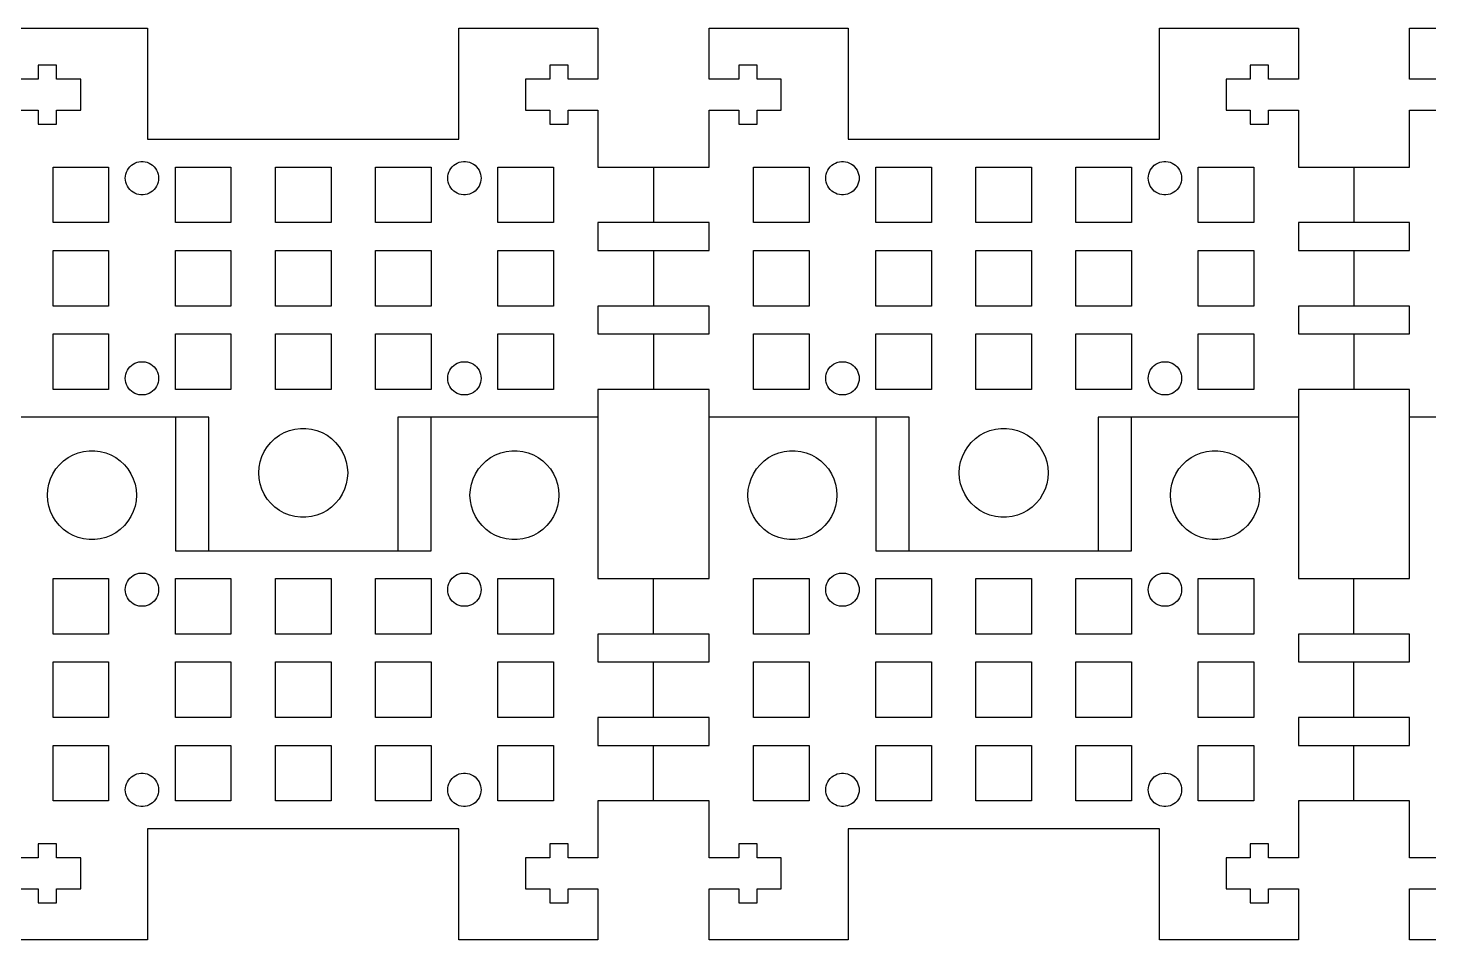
# Model space of a CAD drawing. Extents: x 0 to 538, y 0 to 85.
# Drawn here: x 292.9 to 418.9, y 2.6 to 84.6 of the extents above; entities that cross this region are included whole.
import ezdxf

# ---------------------------------------------------------------- set-up
doc = ezdxf.new("R2010")
doc.units = 0
doc.layers.add('LAYER_1', color=7, linetype='CONTINUOUS')

msp = doc.modelspace()

# ---------------------------------------------------------------- linework, layer by layer
at = {"layer": 'LAYER_1', "color": 7}
for p, q in [((354.141098, 52.141079), (344.141083, 52.141079)), ((417.141085, 52.141079), (407.141098, 52.141079))]:
    msp.add_line(p, q, dxfattribs=at)
for points in [[(291.141083, 84.641087), (303.641083, 84.641087), (303.641083, 74.641076), (331.641083, 74.641076), (331.641083, 84.641087), (344.141083, 84.641087), (344.141083, 80.041085), (341.466083, 80.041085), (341.466083, 81.291087), (339.816083, 81.291087), (339.816083, 80.041085), (337.641083, 80.041085), (337.641083, 77.241085), (339.816083, 77.241085), (339.816083, 75.991086), (341.466083, 75.991086), (341.466083, 77.241085), (344.141083, 77.241085), (344.141083, 72.141095), (354.141098, 72.141095)], [(354.141098, 72.141095), (354.141098, 77.241085), (356.816098, 77.241085), (356.816098, 75.991086), (358.466098, 75.991086), (358.466098, 77.241085), (360.641098, 77.241085), (360.641098, 80.041085), (358.466098, 80.041085), (358.466098, 81.291087), (356.816098, 81.291087), (356.816098, 80.041085), (354.141098, 80.041085), (354.141098, 84.641087), (366.641098, 84.641087), (366.641098, 74.641076), (394.641098, 74.641076), (394.641098, 84.641087), (407.141098, 84.641087), (407.141098, 80.041085), (404.466098, 80.041085), (404.466098, 81.291087), (402.816098, 81.291087), (402.816098, 80.041085), (400.641098, 80.041085), (400.641098, 77.241085), (402.816098, 77.241085), (402.816098, 75.991086), (404.466098, 75.991086), (404.466098, 77.241085), (407.141098, 77.241085), (407.141098, 72.141095), (417.141085, 72.141095)], [(419.816085, 80.041085), (417.141085, 80.041085), (417.141085, 84.641087), (429.641085, 84.641087)], [(291.141083, 77.241085), (293.816083, 77.241085), (293.816083, 75.991086), (295.466083, 75.991086), (295.466083, 77.241085), (297.641083, 77.241085), (297.641083, 80.041085), (295.466083, 80.041085), (295.466083, 81.291087), (293.816083, 81.291087), (293.816083, 80.041085), (291.141083, 80.041085)], [(417.141085, 72.141095), (417.141085, 77.241085), (419.816085, 77.241085)], [(295.141083, 67.141077), (295.141083, 72.141095), (300.141083, 72.141095), (300.141083, 67.141077), (295.141083, 67.141077)], [(301.641083, 71.141097), (301.653083, 71.329086), (301.688083, 71.514082), (301.746083, 71.693096), (301.827083, 71.864094), (301.927083, 72.023098), (302.048083, 72.168076), (302.185083, 72.29708), (302.337083, 72.40709), (302.502083, 72.498078), (302.677083, 72.568098), (302.860083, 72.6141), (303.047083, 72.638089), (303.235083, 72.638089), (303.422083, 72.6141), (303.605083, 72.568098), (303.780083, 72.498078), (303.945083, 72.40709), (304.097083, 72.29708), (304.234083, 72.168076), (304.355083, 72.023098), (304.455083, 71.864094), (304.536083, 71.693096), (304.594083, 71.514082), (304.629083, 71.329086), (304.641083, 71.141097), (304.629083, 70.953081), (304.594083, 70.768084), (304.536083, 70.589099), (304.455083, 70.418072), (304.355083, 70.259097), (304.234083, 70.114091), (304.097083, 69.985087), (303.945083, 69.875077), (303.780083, 69.784088), (303.605083, 69.714097), (303.422083, 69.668095), (303.235083, 69.644106), (303.047083, 69.644078), (302.860083, 69.668067), (302.677083, 69.714097), (302.502083, 69.784088), (302.337083, 69.875077), (302.185083, 69.985087), (302.048083, 70.114091), (301.927083, 70.259097), (301.827083, 70.418072), (301.746083, 70.589099), (301.688083, 70.768084), (301.653083, 70.953081), (301.641083, 71.141097)], [(306.141083, 67.141077), (306.141083, 72.141095), (311.141083, 72.141095), (311.141083, 67.141077), (306.141083, 67.141077)], [(315.141083, 67.141077), (315.141083, 72.141095), (320.141083, 72.141095), (320.141083, 67.141077), (315.141083, 67.141077)], [(324.141083, 67.141077), (324.141083, 72.141095), (329.141083, 72.141095), (329.141083, 67.141077), (324.141083, 67.141077)], [(330.641083, 71.141097), (330.653083, 71.329086), (330.688083, 71.514082), (330.746083, 71.693096), (330.827083, 71.864094), (330.927083, 72.023098), (331.048083, 72.168076), (331.185083, 72.29708), (331.337083, 72.40709), (331.502083, 72.498078), (331.677083, 72.568098), (331.860083, 72.6141), (332.047083, 72.638089), (332.235083, 72.638089), (332.422083, 72.6141), (332.605083, 72.568098), (332.780083, 72.498078), (332.945083, 72.40709), (333.097083, 72.29708), (333.234083, 72.168076), (333.355083, 72.023098), (333.455083, 71.864094), (333.536083, 71.693096), (333.594083, 71.514082), (333.629083, 71.329086), (333.641083, 71.141097), (333.629083, 70.953081), (333.594083, 70.768084), (333.536083, 70.589099), (333.455083, 70.418072), (333.355083, 70.259097), (333.234083, 70.114091), (333.097083, 69.985087), (332.945083, 69.875077), (332.780083, 69.784088), (332.605083, 69.714097), (332.422083, 69.668095), (332.235083, 69.644106), (332.047083, 69.644078), (331.860083, 69.668067), (331.677083, 69.714097), (331.502083, 69.784088), (331.337083, 69.875077), (331.185083, 69.985087), (331.048083, 70.114091), (330.927083, 70.259097), (330.827083, 70.418072), (330.746083, 70.589099), (330.688083, 70.768084), (330.653083, 70.953081), (330.641083, 71.141097)], [(335.141083, 67.141077), (335.141083, 72.141095), (340.141083, 72.141095), (340.141083, 67.141077), (335.141083, 67.141077)], [(349.141082, 72.141095), (349.141082, 67.141077)], [(358.141098, 67.141077), (358.141098, 72.141095), (363.141098, 72.141095), (363.141098, 67.141077), (358.141098, 67.141077)], [(364.641098, 71.141097), (364.653098, 71.329086), (364.688098, 71.514082), (364.746098, 71.693096), (364.827098, 71.864094), (364.927098, 72.023098), (365.048098, 72.168076), (365.185098, 72.29708), (365.337098, 72.40709), (365.502098, 72.498078), (365.677098, 72.568098), (365.860098, 72.6141), (366.047098, 72.638089), (366.235098, 72.638089), (366.422098, 72.6141), (366.605098, 72.568098), (366.780098, 72.498078), (366.945098, 72.40709), (367.097098, 72.29708), (367.234098, 72.168076), (367.355098, 72.023098), (367.455098, 71.864094), (367.536098, 71.693096), (367.594098, 71.514082), (367.629098, 71.329086), (367.641098, 71.141097), (367.629098, 70.953081), (367.594098, 70.768084), (367.536098, 70.589099), (367.455098, 70.418072), (367.355098, 70.259097), (367.234098, 70.114091), (367.097098, 69.985087), (366.945098, 69.875077), (366.780098, 69.784088), (366.605098, 69.714097), (366.422098, 69.668095), (366.235098, 69.644106), (366.047098, 69.644078), (365.860098, 69.668067), (365.677098, 69.714097), (365.502098, 69.784088), (365.337098, 69.875077), (365.185098, 69.985087), (365.048098, 70.114091), (364.927098, 70.259097), (364.827098, 70.418072), (364.746098, 70.589099), (364.688098, 70.768084), (364.653098, 70.953081), (364.641098, 71.141097)], [(369.141098, 67.141077), (369.141098, 72.141095), (374.141098, 72.141095), (374.141098, 67.141077), (369.141098, 67.141077)], [(378.141098, 67.141077), (378.141098, 72.141095), (383.141098, 72.141095), (383.141098, 67.141077), (378.141098, 67.141077)], [(387.141098, 67.141077), (387.141098, 72.141095), (392.141098, 72.141095), (392.141098, 67.141077), (387.141098, 67.141077)], [(393.641098, 71.141097), (393.653098, 71.329086), (393.688098, 71.514082), (393.746098, 71.693096), (393.827098, 71.864094), (393.927098, 72.023098), (394.048098, 72.168076), (394.185098, 72.29708), (394.337098, 72.40709), (394.502098, 72.498078), (394.677098, 72.568098), (394.860098, 72.6141), (395.047098, 72.638089), (395.235098, 72.638089), (395.422098, 72.6141), (395.605098, 72.568098), (395.780098, 72.498078), (395.945098, 72.40709), (396.097098, 72.29708), (396.234098, 72.168076), (396.355098, 72.023098), (396.455098, 71.864094), (396.536098, 71.693096), (396.594098, 71.514082), (396.629098, 71.329086), (396.641098, 71.141097), (396.629098, 70.953081), (396.594098, 70.768084), (396.536098, 70.589099), (396.455098, 70.418072), (396.355098, 70.259097), (396.234098, 70.114091), (396.097098, 69.985087), (395.945098, 69.875077), (395.780098, 69.784088), (395.605098, 69.714097), (395.422098, 69.668095), (395.235098, 69.644106), (395.047098, 69.644078), (394.860098, 69.668067), (394.677098, 69.714097), (394.502098, 69.784088), (394.337098, 69.875077), (394.185098, 69.985087), (394.048098, 70.114091), (393.927098, 70.259097), (393.827098, 70.418072), (393.746098, 70.589099), (393.688098, 70.768084), (393.653098, 70.953081), (393.641098, 71.141097)], [(398.141098, 67.141077), (398.141098, 72.141095), (403.141098, 72.141095), (403.141098, 67.141077), (398.141098, 67.141077)], [(412.141097, 72.141095), (412.141097, 67.141077)], [(354.141098, 67.141077), (344.141083, 67.141077), (344.141083, 64.641096), (354.141098, 64.641096)], [(354.141098, 64.641096), (354.141098, 67.141077)], [(417.141085, 67.141077), (407.141098, 67.141077), (407.141098, 64.641096), (417.141085, 64.641096)], [(417.141085, 64.641096), (417.141085, 67.141077)], [(295.141083, 59.641078), (295.141083, 64.641096), (300.141083, 64.641096), (300.141083, 59.641078), (295.141083, 59.641078)], [(306.141083, 59.641078), (306.141083, 64.641096), (311.141083, 64.641096), (311.141083, 59.641078), (306.141083, 59.641078)], [(315.141083, 59.641078), (315.141083, 64.641096), (320.141083, 64.641096), (320.141083, 59.641078), (315.141083, 59.641078)], [(324.141083, 59.641078), (324.141083, 64.641096), (329.141083, 64.641096), (329.141083, 59.641078), (324.141083, 59.641078)], [(335.141083, 59.641078), (335.141083, 64.641096), (340.141083, 64.641096), (340.141083, 59.641078), (335.141083, 59.641078)], [(349.141082, 64.641096), (349.141082, 59.641078)], [(358.141098, 59.641078), (358.141098, 64.641096), (363.141098, 64.641096), (363.141098, 59.641078), (358.141098, 59.641078)], [(369.141098, 59.641078), (369.141098, 64.641096), (374.141098, 64.641096), (374.141098, 59.641078), (369.141098, 59.641078)], [(378.141098, 59.641078), (378.141098, 64.641096), (383.141098, 64.641096), (383.141098, 59.641078), (378.141098, 59.641078)], [(387.141098, 59.641078), (387.141098, 64.641096), (392.141098, 64.641096), (392.141098, 59.641078), (387.141098, 59.641078)], [(398.141098, 59.641078), (398.141098, 64.641096), (403.141098, 64.641096), (403.141098, 59.641078), (398.141098, 59.641078)], [(412.141097, 64.641096), (412.141097, 59.641078)], [(354.141098, 59.641078), (344.141083, 59.641078), (344.141083, 57.141097), (354.141098, 57.141097)], [(354.141098, 57.141097), (354.141098, 59.641078)], [(417.141085, 59.641078), (407.141098, 59.641078), (407.141098, 57.141097), (417.141085, 57.141097)], [(417.141085, 57.141097), (417.141085, 59.641078)], [(295.141083, 52.141079), (295.141083, 57.141097), (300.141083, 57.141097), (300.141083, 52.141079), (295.141083, 52.141079)], [(306.141083, 52.141079), (306.141083, 57.141097), (311.141083, 57.141097), (311.141083, 52.141079), (306.141083, 52.141079)], [(315.141083, 52.141079), (315.141083, 57.141097), (320.141083, 57.141097), (320.141083, 52.141079), (315.141083, 52.141079)], [(324.141083, 52.141079), (324.141083, 57.141097), (329.141083, 57.141097), (329.141083, 52.141079), (324.141083, 52.141079)], [(335.141083, 52.141079), (335.141083, 57.141097), (340.141083, 57.141097), (340.141083, 52.141079), (335.141083, 52.141079)], [(349.141082, 57.141097), (349.141082, 52.141079)], [(358.141098, 52.141079), (358.141098, 57.141097), (363.141098, 57.141097), (363.141098, 52.141079), (358.141098, 52.141079)], [(369.141098, 52.141079), (369.141098, 57.141097), (374.141098, 57.141097), (374.141098, 52.141079), (369.141098, 52.141079)], [(378.141098, 52.141079), (378.141098, 57.141097), (383.141098, 57.141097), (383.141098, 52.141079), (378.141098, 52.141079)], [(387.141098, 52.141079), (387.141098, 57.141097), (392.141098, 57.141097), (392.141098, 52.141079), (387.141098, 52.141079)], [(398.141098, 52.141079), (398.141098, 57.141097), (403.141098, 57.141097), (403.141098, 52.141079), (398.141098, 52.141079)], [(412.141097, 57.141097), (412.141097, 52.141079)], [(301.641083, 53.141077), (301.653083, 53.329093), (301.688083, 53.51409), (301.746083, 53.693075), (301.827083, 53.864074), (301.927083, 54.023078), (302.048083, 54.168084), (302.185083, 54.297087), (302.337083, 54.407098), (302.502083, 54.498086), (302.677083, 54.568077), (302.860083, 54.614079), (303.047083, 54.638068), (303.235083, 54.638097), (303.422083, 54.614108), (303.605083, 54.568077), (303.780083, 54.498086), (303.945083, 54.407098), (304.097083, 54.297087), (304.234083, 54.168084), (304.355083, 54.023078), (304.455083, 53.864074), (304.536083, 53.693075), (304.594083, 53.51409), (304.629083, 53.329093), (304.641083, 53.141077), (304.629083, 52.953089), (304.594083, 52.768092), (304.536083, 52.589079), (304.455083, 52.41808), (304.355083, 52.259076), (304.234083, 52.114099), (304.097083, 51.985095), (303.945083, 51.875085), (303.780083, 51.784096), (303.605083, 51.714077), (303.422083, 51.668075), (303.235083, 51.644086), (303.047083, 51.644086), (302.860083, 51.668075), (302.677083, 51.714077), (302.502083, 51.784096), (302.337083, 51.875085), (302.185083, 51.985095), (302.048083, 52.114099), (301.927083, 52.259076), (301.827083, 52.41808), (301.746083, 52.589079), (301.688083, 52.768092), (301.653083, 52.953089), (301.641083, 53.141077)], [(330.641083, 53.141077), (330.653083, 53.329093), (330.688083, 53.51409), (330.746083, 53.693075), (330.827083, 53.864074), (330.927083, 54.023078), (331.048083, 54.168084), (331.185083, 54.297087), (331.337083, 54.407098), (331.502083, 54.498086), (331.677083, 54.568077), (331.860083, 54.614079), (332.047083, 54.638068), (332.235083, 54.638097), (332.422083, 54.614108), (332.605083, 54.568077), (332.780083, 54.498086), (332.945083, 54.407098), (333.097083, 54.297087), (333.234083, 54.168084), (333.355083, 54.023078), (333.455083, 53.864074), (333.536083, 53.693075), (333.594083, 53.51409), (333.629083, 53.329093), (333.641083, 53.141077), (333.629083, 52.953089), (333.594083, 52.768092), (333.536083, 52.589079), (333.455083, 52.41808), (333.355083, 52.259076), (333.234083, 52.114099), (333.097083, 51.985095), (332.945083, 51.875085), (332.780083, 51.784096), (332.605083, 51.714077), (332.422083, 51.668075), (332.235083, 51.644086), (332.047083, 51.644086), (331.860083, 51.668075), (331.677083, 51.714077), (331.502083, 51.784096), (331.337083, 51.875085), (331.185083, 51.985095), (331.048083, 52.114099), (330.927083, 52.259076), (330.827083, 52.41808), (330.746083, 52.589079), (330.688083, 52.768092), (330.653083, 52.953089), (330.641083, 53.141077)], [(364.641098, 53.141077), (364.653098, 53.329093), (364.688098, 53.51409), (364.746098, 53.693075), (364.827098, 53.864074), (364.927098, 54.023078), (365.048098, 54.168084), (365.185098, 54.297087), (365.337098, 54.407098), (365.502098, 54.498086), (365.677098, 54.568077), (365.860098, 54.614079), (366.047098, 54.638068), (366.235098, 54.638097), (366.422098, 54.614108), (366.605098, 54.568077), (366.780098, 54.498086), (366.945098, 54.407098), (367.097098, 54.297087), (367.234098, 54.168084), (367.355098, 54.023078), (367.455098, 53.864074), (367.536098, 53.693075), (367.594098, 53.51409), (367.629098, 53.329093), (367.641098, 53.141077), (367.629098, 52.953089), (367.594098, 52.768092), (367.536098, 52.589079), (367.455098, 52.41808), (367.355098, 52.259076), (367.234098, 52.114099), (367.097098, 51.985095), (366.945098, 51.875085), (366.780098, 51.784096), (366.605098, 51.714077), (366.422098, 51.668075), (366.235098, 51.644086), (366.047098, 51.644086), (365.860098, 51.668075), (365.677098, 51.714077), (365.502098, 51.784096), (365.337098, 51.875085), (365.185098, 51.985095), (365.048098, 52.114099), (364.927098, 52.259076), (364.827098, 52.41808), (364.746098, 52.589079), (364.688098, 52.768092), (364.653098, 52.953089), (364.641098, 53.141077)], [(393.641098, 53.141077), (393.653098, 53.329093), (393.688098, 53.51409), (393.746098, 53.693075), (393.827098, 53.864074), (393.927098, 54.023078), (394.048098, 54.168084), (394.185098, 54.297087), (394.337098, 54.407098), (394.502098, 54.498086), (394.677098, 54.568077), (394.860098, 54.614079), (395.047098, 54.638068), (395.235098, 54.638097), (395.422098, 54.614108), (395.605098, 54.568077), (395.780098, 54.498086), (395.945098, 54.407098), (396.097098, 54.297087), (396.234098, 54.168084), (396.355098, 54.023078), (396.455098, 53.864074), (396.536098, 53.693075), (396.594098, 53.51409), (396.629098, 53.329093), (396.641098, 53.141077), (396.629098, 52.953089), (396.594098, 52.768092), (396.536098, 52.589079), (396.455098, 52.41808), (396.355098, 52.259076), (396.234098, 52.114099), (396.097098, 51.985095), (395.945098, 51.875085), (395.780098, 51.784096), (395.605098, 51.714077), (395.422098, 51.668075), (395.235098, 51.644086), (395.047098, 51.644086), (394.860098, 51.668075), (394.677098, 51.714077), (394.502098, 51.784096), (394.337098, 51.875085), (394.185098, 51.985095), (394.048098, 52.114099), (393.927098, 52.259076), (393.827098, 52.41808), (393.746098, 52.589079), (393.688098, 52.768092), (393.653098, 52.953089), (393.641098, 53.141077)], [(344.141083, 52.141079), (344.141083, 35.141127), (354.141098, 35.141127)], [(354.141098, 35.141127), (354.141098, 52.141079)], [(407.141098, 52.141079), (407.141098, 35.141127), (417.141085, 35.141127)], [(417.141085, 35.141127), (417.141085, 52.141079)], [(309.141083, 37.641094), (309.141083, 49.641098), (291.141083, 49.641098)], [(306.141083, 49.641112), (306.141083, 37.641108), (329.141083, 37.641108), (329.141083, 49.641112)], [(344.141083, 49.641098), (326.141083, 49.641098), (326.141083, 37.641094)], [(372.141098, 37.641094), (372.141098, 49.641098), (354.141098, 49.641098)], [(369.141098, 49.641112), (369.141098, 37.641108), (392.141098, 37.641108), (392.141098, 49.641112)], [(407.141098, 49.641098), (389.141098, 49.641098), (389.141098, 37.641094)], [(435.141085, 37.641094), (435.141085, 49.641098), (417.141085, 49.641098)], [(313.641083, 44.64108), (313.673083, 45.142081), (313.767083, 45.636083), (313.922083, 46.113095), (314.136083, 46.568093), (314.405083, 46.992076), (314.725083, 47.379087), (315.091083, 47.723088), (315.498083, 48.018095), (315.938083, 48.260072), (316.405083, 48.445097), (316.891083, 48.570093), (317.390083, 48.633085), (317.892083, 48.633085), (318.391083, 48.570093), (318.877083, 48.445097), (319.344083, 48.260072), (319.784083, 48.018095), (320.191083, 47.723088), (320.557083, 47.379087), (320.877083, 46.992076), (321.146083, 46.568093), (321.360083, 46.113095), (321.515083, 45.636083), (321.609083, 45.142081), (321.641083, 44.64108), (321.609083, 44.140079), (321.515083, 43.646077), (321.360083, 43.169093), (321.146083, 42.714095), (320.877083, 42.290084), (320.557083, 41.903073), (320.191083, 41.559072), (319.784083, 41.264093), (319.344083, 41.022088), (318.877083, 40.837091), (318.391083, 40.712095), (317.892083, 40.649075), (317.390083, 40.649075), (316.891083, 40.712095), (316.405083, 40.837091), (315.938083, 41.022088), (315.498083, 41.264093), (315.091083, 41.559072), (314.725083, 41.903073), (314.405083, 42.290084), (314.136083, 42.714095), (313.922083, 43.169093), (313.767083, 43.646077), (313.673083, 44.140079), (313.641083, 44.64108)], [(376.641098, 44.64108), (376.673098, 45.142081), (376.767098, 45.636083), (376.922098, 46.113095), (377.136098, 46.568093), (377.405098, 46.992076), (377.725098, 47.379087), (378.091098, 47.723088), (378.498098, 48.018095), (378.938098, 48.260072), (379.405098, 48.445097), (379.891098, 48.570093), (380.390098, 48.633085), (380.892098, 48.633085), (381.391098, 48.570093), (381.877098, 48.445097), (382.344098, 48.260072), (382.784098, 48.018095), (383.191098, 47.723088), (383.557098, 47.379087), (383.877098, 46.992076), (384.146098, 46.568093), (384.360098, 46.113095), (384.515098, 45.636083), (384.609098, 45.142081), (384.641098, 44.64108), (384.609098, 44.140079), (384.515098, 43.646077), (384.360098, 43.169093), (384.146098, 42.714095), (383.877098, 42.290084), (383.557098, 41.903073), (383.191098, 41.559072), (382.784098, 41.264093), (382.344098, 41.022088), (381.877098, 40.837091), (381.391098, 40.712095), (380.892098, 40.649075), (380.390098, 40.649075), (379.891098, 40.712095), (379.405098, 40.837091), (378.938098, 41.022088), (378.498098, 41.264093), (378.091098, 41.559072), (377.725098, 41.903073), (377.405098, 42.290084), (377.136098, 42.714095), (376.922098, 43.169093), (376.767098, 43.646077), (376.673098, 44.140079), (376.641098, 44.64108)], [(302.641083, 42.641126), (302.609083, 42.140125), (302.515083, 41.646124), (302.360083, 41.169112), (302.146083, 40.714113), (301.877083, 40.29013), (301.557083, 39.903119), (301.191083, 39.559118), (300.784083, 39.264112), (300.344083, 39.022134), (299.877083, 38.837109), (299.391083, 38.712113), (298.892083, 38.649121), (298.390083, 38.649121), (297.891083, 38.712113), (297.405083, 38.837109), (296.938083, 39.022134), (296.498083, 39.264112), (296.091083, 39.559118), (295.725083, 39.903119), (295.405083, 40.29013), (295.136083, 40.714113), (294.922083, 41.169112), (294.767083, 41.646124), (294.673083, 42.140125), (294.641083, 42.641126), (294.673083, 43.142127), (294.767083, 43.636129), (294.922083, 44.113113), (295.136083, 44.568111), (295.405083, 44.992122), (295.725083, 45.379133), (296.091083, 45.723134), (296.498083, 46.018113), (296.938083, 46.260118), (297.405083, 46.445115), (297.891083, 46.570111), (298.390083, 46.633131), (298.892083, 46.633131), (299.391083, 46.570111), (299.877083, 46.445115), (300.344083, 46.260118), (300.784083, 46.018113), (301.191083, 45.723134), (301.557083, 45.379133), (301.877083, 44.992122), (302.146083, 44.568111), (302.360083, 44.113113), (302.515083, 43.636129), (302.609083, 43.142127), (302.641083, 42.641126)], [(340.641083, 42.641126), (340.609083, 42.140125), (340.515083, 41.646124), (340.360083, 41.169112), (340.146083, 40.714113), (339.877083, 40.29013), (339.557083, 39.903119), (339.191083, 39.559118), (338.784083, 39.264112), (338.344083, 39.022134), (337.877083, 38.837109), (337.391083, 38.712113), (336.892083, 38.649121), (336.390083, 38.649121), (335.891083, 38.712113), (335.405083, 38.837109), (334.938083, 39.022134), (334.498083, 39.264112), (334.091083, 39.559118), (333.725083, 39.903119), (333.405083, 40.29013), (333.136083, 40.714113), (332.922083, 41.169112), (332.767083, 41.646124), (332.673083, 42.140125), (332.641083, 42.641126), (332.673083, 43.142127), (332.767083, 43.636129), (332.922083, 44.113113), (333.136083, 44.568111), (333.405083, 44.992122), (333.725083, 45.379133), (334.091083, 45.723134), (334.498083, 46.018113), (334.938083, 46.260118), (335.405083, 46.445115), (335.891083, 46.570111), (336.390083, 46.633131), (336.892083, 46.633131), (337.391083, 46.570111), (337.877083, 46.445115), (338.344083, 46.260118), (338.784083, 46.018113), (339.191083, 45.723134), (339.557083, 45.379133), (339.877083, 44.992122), (340.146083, 44.568111), (340.360083, 44.113113), (340.515083, 43.636129), (340.609083, 43.142127), (340.641083, 42.641126)], [(365.641098, 42.641126), (365.609098, 42.140125), (365.515098, 41.646124), (365.360098, 41.169112), (365.146098, 40.714113), (364.877098, 40.29013), (364.557098, 39.903119), (364.191098, 39.559118), (363.784098, 39.264112), (363.344098, 39.022134), (362.877098, 38.837109), (362.391098, 38.712113), (361.892098, 38.649121), (361.390098, 38.649121), (360.891098, 38.712113), (360.405098, 38.837109), (359.938098, 39.022134), (359.498098, 39.264112), (359.091098, 39.559118), (358.725098, 39.903119), (358.405098, 40.29013), (358.136098, 40.714113), (357.922098, 41.169112), (357.767098, 41.646124), (357.673098, 42.140125), (357.641098, 42.641126), (357.673098, 43.142127), (357.767098, 43.636129), (357.922098, 44.113113), (358.136098, 44.568111), (358.405098, 44.992122), (358.725098, 45.379133), (359.091098, 45.723134), (359.498098, 46.018113), (359.938098, 46.260118), (360.405098, 46.445115), (360.891098, 46.570111), (361.390098, 46.633131), (361.892098, 46.633131), (362.391098, 46.570111), (362.877098, 46.445115), (363.344098, 46.260118), (363.784098, 46.018113), (364.191098, 45.723134), (364.557098, 45.379133), (364.877098, 44.992122), (365.146098, 44.568111), (365.360098, 44.113113), (365.515098, 43.636129), (365.609098, 43.142127), (365.641098, 42.641126)], [(403.641098, 42.641126), (403.609098, 42.140125), (403.515098, 41.646124), (403.360098, 41.169112), (403.146098, 40.714113), (402.877098, 40.29013), (402.557098, 39.903119), (402.191098, 39.559118), (401.784098, 39.264112), (401.344098, 39.022134), (400.877098, 38.837109), (400.391098, 38.712113), (399.892098, 38.649121), (399.390098, 38.649121), (398.891098, 38.712113), (398.405098, 38.837109), (397.938098, 39.022134), (397.498098, 39.264112), (397.091098, 39.559118), (396.725098, 39.903119), (396.405098, 40.29013), (396.136098, 40.714113), (395.922098, 41.169112), (395.767098, 41.646124), (395.673098, 42.140125), (395.641098, 42.641126), (395.673098, 43.142127), (395.767098, 43.636129), (395.922098, 44.113113), (396.136098, 44.568111), (396.405098, 44.992122), (396.725098, 45.379133), (397.091098, 45.723134), (397.498098, 46.018113), (397.938098, 46.260118), (398.405098, 46.445115), (398.891098, 46.570111), (399.390098, 46.633131), (399.892098, 46.633131), (400.391098, 46.570111), (400.877098, 46.445115), (401.344098, 46.260118), (401.784098, 46.018113), (402.191098, 45.723134), (402.557098, 45.379133), (402.877098, 44.992122), (403.146098, 44.568111), (403.360098, 44.113113), (403.515098, 43.636129), (403.609098, 43.142127), (403.641098, 42.641126)], [(304.641083, 34.141129), (304.629083, 33.953113), (304.594083, 33.768116), (304.536083, 33.589131), (304.455083, 33.418132), (304.355083, 33.259128), (304.234083, 33.114122), (304.097083, 32.985119), (303.945083, 32.875108), (303.780083, 32.78412), (303.605083, 32.714129), (303.422083, 32.668127), (303.235083, 32.644138), (303.047083, 32.64411), (302.860083, 32.668098), (302.677083, 32.714129), (302.502083, 32.78412), (302.337083, 32.875108), (302.185083, 32.985119), (302.048083, 33.114122), (301.927083, 33.259128), (301.827083, 33.418132), (301.746083, 33.589131), (301.688083, 33.768116), (301.653083, 33.953113), (301.641083, 34.141129), (301.653083, 34.329117), (301.688083, 34.514114), (301.746083, 34.693128), (301.827083, 34.864126), (301.927083, 35.02313), (302.048083, 35.168108), (302.185083, 35.297111), (302.337083, 35.407122), (302.502083, 35.49811), (302.677083, 35.568129), (302.860083, 35.614132), (303.047083, 35.63812), (303.235083, 35.63812), (303.422083, 35.614132), (303.605083, 35.568129), (303.780083, 35.49811), (303.945083, 35.407122), (304.097083, 35.297111), (304.234083, 35.168108), (304.355083, 35.02313), (304.455083, 34.864126), (304.536083, 34.693128), (304.594083, 34.514114), (304.629083, 34.329117), (304.641083, 34.141129)], [(333.641083, 34.141129), (333.629083, 33.953113), (333.594083, 33.768116), (333.536083, 33.589131), (333.455083, 33.418132), (333.355083, 33.259128), (333.234083, 33.114122), (333.097083, 32.985119), (332.945083, 32.875108), (332.780083, 32.78412), (332.605083, 32.714129), (332.422083, 32.668127), (332.235083, 32.644138), (332.047083, 32.64411), (331.860083, 32.668098), (331.677083, 32.714129), (331.502083, 32.78412), (331.337083, 32.875108), (331.185083, 32.985119), (331.048083, 33.114122), (330.927083, 33.259128), (330.827083, 33.418132), (330.746083, 33.589131), (330.688083, 33.768116), (330.653083, 33.953113), (330.641083, 34.141129), (330.653083, 34.329117), (330.688083, 34.514114), (330.746083, 34.693128), (330.827083, 34.864126), (330.927083, 35.02313), (331.048083, 35.168108), (331.185083, 35.297111), (331.337083, 35.407122), (331.502083, 35.49811), (331.677083, 35.568129), (331.860083, 35.614132), (332.047083, 35.63812), (332.235083, 35.63812), (332.422083, 35.614132), (332.605083, 35.568129), (332.780083, 35.49811), (332.945083, 35.407122), (333.097083, 35.297111), (333.234083, 35.168108), (333.355083, 35.02313), (333.455083, 34.864126), (333.536083, 34.693128), (333.594083, 34.514114), (333.629083, 34.329117), (333.641083, 34.141129)], [(367.641098, 34.141129), (367.629098, 33.953113), (367.594098, 33.768116), (367.536098, 33.589131), (367.455098, 33.418132), (367.355098, 33.259128), (367.234098, 33.114122), (367.097098, 32.985119), (366.945098, 32.875108), (366.780098, 32.78412), (366.605098, 32.714129), (366.422098, 32.668127), (366.235098, 32.644138), (366.047098, 32.64411), (365.860098, 32.668098), (365.677098, 32.714129), (365.502098, 32.78412), (365.337098, 32.875108), (365.185098, 32.985119), (365.048098, 33.114122), (364.927098, 33.259128), (364.827098, 33.418132), (364.746098, 33.589131), (364.688098, 33.768116), (364.653098, 33.953113), (364.641098, 34.141129), (364.653098, 34.329117), (364.688098, 34.514114), (364.746098, 34.693128), (364.827098, 34.864126), (364.927098, 35.02313), (365.048098, 35.168108), (365.185098, 35.297111), (365.337098, 35.407122), (365.502098, 35.49811), (365.677098, 35.568129), (365.860098, 35.614132), (366.047098, 35.63812), (366.235098, 35.63812), (366.422098, 35.614132), (366.605098, 35.568129), (366.780098, 35.49811), (366.945098, 35.407122), (367.097098, 35.297111), (367.234098, 35.168108), (367.355098, 35.02313), (367.455098, 34.864126), (367.536098, 34.693128), (367.594098, 34.514114), (367.629098, 34.329117), (367.641098, 34.141129)], [(396.641098, 34.141129), (396.629098, 33.953113), (396.594098, 33.768116), (396.536098, 33.589131), (396.455098, 33.418132), (396.355098, 33.259128), (396.234098, 33.114122), (396.097098, 32.985119), (395.945098, 32.875108), (395.780098, 32.78412), (395.605098, 32.714129), (395.422098, 32.668127), (395.235098, 32.644138), (395.047098, 32.64411), (394.860098, 32.668098), (394.677098, 32.714129), (394.502098, 32.78412), (394.337098, 32.875108), (394.185098, 32.985119), (394.048098, 33.114122), (393.927098, 33.259128), (393.827098, 33.418132), (393.746098, 33.589131), (393.688098, 33.768116), (393.653098, 33.953113), (393.641098, 34.141129), (393.653098, 34.329117), (393.688098, 34.514114), (393.746098, 34.693128), (393.827098, 34.864126), (393.927098, 35.02313), (394.048098, 35.168108), (394.185098, 35.297111), (394.337098, 35.407122), (394.502098, 35.49811), (394.677098, 35.568129), (394.860098, 35.614132), (395.047098, 35.63812), (395.235098, 35.63812), (395.422098, 35.614132), (395.605098, 35.568129), (395.780098, 35.49811), (395.945098, 35.407122), (396.097098, 35.297111), (396.234098, 35.168108), (396.355098, 35.02313), (396.455098, 34.864126), (396.536098, 34.693128), (396.594098, 34.514114), (396.629098, 34.329117), (396.641098, 34.141129)], [(300.141083, 35.141127), (300.141083, 30.141109), (295.141083, 30.141109), (295.141083, 35.141127), (300.141083, 35.141127)], [(311.141083, 35.141127), (311.141083, 30.141109), (306.141083, 30.141109), (306.141083, 35.141127), (311.141083, 35.141127)], [(320.141083, 35.141127), (320.141083, 30.141109), (315.141083, 30.141109), (315.141083, 35.141127), (320.141083, 35.141127)], [(329.141083, 35.141127), (329.141083, 30.141109), (324.141083, 30.141109), (324.141083, 35.141127), (329.141083, 35.141127)], [(340.141083, 35.141127), (340.141083, 30.141109), (335.141083, 30.141109), (335.141083, 35.141127), (340.141083, 35.141127)], [(349.141099, 30.141109), (349.141099, 35.141127)], [(363.141098, 35.141127), (363.141098, 30.141109), (358.141098, 30.141109), (358.141098, 35.141127), (363.141098, 35.141127)], [(374.141098, 35.141127), (374.141098, 30.141109), (369.141098, 30.141109), (369.141098, 35.141127), (374.141098, 35.141127)], [(383.141098, 35.141127), (383.141098, 30.141109), (378.141098, 30.141109), (378.141098, 35.141127), (383.141098, 35.141127)], [(392.141098, 35.141127), (392.141098, 30.141109), (387.141098, 30.141109), (387.141098, 35.141127), (392.141098, 35.141127)], [(403.141098, 35.141127), (403.141098, 30.141109), (398.141098, 30.141109), (398.141098, 35.141127), (403.141098, 35.141127)], [(412.141086, 30.141109), (412.141086, 35.141127)], [(354.141098, 30.141109), (344.141083, 30.141109), (344.141083, 27.641128), (354.141098, 27.641128)], [(354.141098, 27.641128), (354.141098, 30.141109)], [(417.141085, 30.141109), (407.141098, 30.141109), (407.141098, 27.641128), (417.141085, 27.641128)], [(417.141085, 27.641128), (417.141085, 30.141109)], [(300.141083, 27.641128), (300.141083, 22.64111), (295.141083, 22.64111), (295.141083, 27.641128), (300.141083, 27.641128)], [(311.141083, 27.641128), (311.141083, 22.64111), (306.141083, 22.64111), (306.141083, 27.641128), (311.141083, 27.641128)], [(320.141083, 27.641128), (320.141083, 22.64111), (315.141083, 22.64111), (315.141083, 27.641128), (320.141083, 27.641128)], [(329.141083, 27.641128), (329.141083, 22.64111), (324.141083, 22.64111), (324.141083, 27.641128), (329.141083, 27.641128)], [(340.141083, 27.641128), (340.141083, 22.64111), (335.141083, 22.64111), (335.141083, 27.641128), (340.141083, 27.641128)], [(349.141099, 22.64111), (349.141099, 27.641128)], [(363.141098, 27.641128), (363.141098, 22.64111), (358.141098, 22.64111), (358.141098, 27.641128), (363.141098, 27.641128)], [(374.141098, 27.641128), (374.141098, 22.64111), (369.141098, 22.64111), (369.141098, 27.641128), (374.141098, 27.641128)], [(383.141098, 27.641128), (383.141098, 22.64111), (378.141098, 22.64111), (378.141098, 27.641128), (383.141098, 27.641128)], [(392.141098, 27.641128), (392.141098, 22.64111), (387.141098, 22.64111), (387.141098, 27.641128), (392.141098, 27.641128)], [(403.141098, 27.641128), (403.141098, 22.64111), (398.141098, 22.64111), (398.141098, 27.641128), (403.141098, 27.641128)], [(412.141086, 22.64111), (412.141086, 27.641128)], [(354.141098, 22.64111), (344.141083, 22.64111), (344.141083, 20.141129), (354.141098, 20.141129)], [(354.141098, 20.141129), (354.141098, 22.64111)], [(417.141085, 22.64111), (407.141098, 22.64111), (407.141098, 20.141129), (417.141085, 20.141129)], [(417.141085, 20.141129), (417.141085, 22.64111)], [(300.141083, 20.141129), (300.141083, 15.141111), (295.141083, 15.141111), (295.141083, 20.141129), (300.141083, 20.141129)], [(311.141083, 20.141129), (311.141083, 15.141111), (306.141083, 15.141111), (306.141083, 20.141129), (311.141083, 20.141129)], [(320.141083, 20.141129), (320.141083, 15.141111), (315.141083, 15.141111), (315.141083, 20.141129), (320.141083, 20.141129)], [(329.141083, 20.141129), (329.141083, 15.141111), (324.141083, 15.141111), (324.141083, 20.141129), (329.141083, 20.141129)], [(340.141083, 20.141129), (340.141083, 15.141111), (335.141083, 15.141111), (335.141083, 20.141129), (340.141083, 20.141129)], [(349.141099, 15.141111), (349.141099, 20.141129)], [(363.141098, 20.141129), (363.141098, 15.141111), (358.141098, 15.141111), (358.141098, 20.141129), (363.141098, 20.141129)], [(374.141098, 20.141129), (374.141098, 15.141111), (369.141098, 15.141111), (369.141098, 20.141129), (374.141098, 20.141129)], [(383.141098, 20.141129), (383.141098, 15.141111), (378.141098, 15.141111), (378.141098, 20.141129), (383.141098, 20.141129)], [(392.141098, 20.141129), (392.141098, 15.141111), (387.141098, 15.141111), (387.141098, 20.141129), (392.141098, 20.141129)], [(403.141098, 20.141129), (403.141098, 15.141111), (398.141098, 15.141111), (398.141098, 20.141129), (403.141098, 20.141129)], [(412.141086, 15.141111), (412.141086, 20.141129)], [(304.641083, 16.141109), (304.629083, 15.95312), (304.594083, 15.768124), (304.536083, 15.58911), (304.455083, 15.418112), (304.355083, 15.259108), (304.234083, 15.11413), (304.097083, 14.985126), (303.945083, 14.875116), (303.780083, 14.784128), (303.605083, 14.714108), (303.422083, 14.668106), (303.235083, 14.644117), (303.047083, 14.644117), (302.860083, 14.668106), (302.677083, 14.714108), (302.502083, 14.784128), (302.337083, 14.875116), (302.185083, 14.985126), (302.048083, 15.11413), (301.927083, 15.259108), (301.827083, 15.418112), (301.746083, 15.58911), (301.688083, 15.768124), (301.653083, 15.95312), (301.641083, 16.141109), (301.653083, 16.329125), (301.688083, 16.514122), (301.746083, 16.693107), (301.827083, 16.864134), (301.927083, 17.02311), (302.048083, 17.168115), (302.185083, 17.297119), (302.337083, 17.407129), (302.502083, 17.498118), (302.677083, 17.568109), (302.860083, 17.614111), (303.047083, 17.6381), (303.235083, 17.638128), (303.422083, 17.614139), (303.605083, 17.568109), (303.780083, 17.498118), (303.945083, 17.407129), (304.097083, 17.297119), (304.234083, 17.168115), (304.355083, 17.02311), (304.455083, 16.864134), (304.536083, 16.693107), (304.594083, 16.514122), (304.629083, 16.329125), (304.641083, 16.141109)], [(333.641083, 16.141109), (333.629083, 15.95312), (333.594083, 15.768124), (333.536083, 15.58911), (333.455083, 15.418112), (333.355083, 15.259108), (333.234083, 15.11413), (333.097083, 14.985126), (332.945083, 14.875116), (332.780083, 14.784128), (332.605083, 14.714108), (332.422083, 14.668106), (332.235083, 14.644117), (332.047083, 14.644117), (331.860083, 14.668106), (331.677083, 14.714108), (331.502083, 14.784128), (331.337083, 14.875116), (331.185083, 14.985126), (331.048083, 15.11413), (330.927083, 15.259108), (330.827083, 15.418112), (330.746083, 15.58911), (330.688083, 15.768124), (330.653083, 15.95312), (330.641083, 16.141109), (330.653083, 16.329125), (330.688083, 16.514122), (330.746083, 16.693107), (330.827083, 16.864134), (330.927083, 17.02311), (331.048083, 17.168115), (331.185083, 17.297119), (331.337083, 17.407129), (331.502083, 17.498118), (331.677083, 17.568109), (331.860083, 17.614111), (332.047083, 17.6381), (332.235083, 17.638128), (332.422083, 17.614139), (332.605083, 17.568109), (332.780083, 17.498118), (332.945083, 17.407129), (333.097083, 17.297119), (333.234083, 17.168115), (333.355083, 17.02311), (333.455083, 16.864134), (333.536083, 16.693107), (333.594083, 16.514122), (333.629083, 16.329125), (333.641083, 16.141109)], [(367.641098, 16.141109), (367.629098, 15.95312), (367.594098, 15.768124), (367.536098, 15.58911), (367.455098, 15.418112), (367.355098, 15.259108), (367.234098, 15.11413), (367.097098, 14.985126), (366.945098, 14.875116), (366.780098, 14.784128), (366.605098, 14.714108), (366.422098, 14.668106), (366.235098, 14.644117), (366.047098, 14.644117), (365.860098, 14.668106), (365.677098, 14.714108), (365.502098, 14.784128), (365.337098, 14.875116), (365.185098, 14.985126), (365.048098, 15.11413), (364.927098, 15.259108), (364.827098, 15.418112), (364.746098, 15.58911), (364.688098, 15.768124), (364.653098, 15.95312), (364.641098, 16.141109), (364.653098, 16.329125), (364.688098, 16.514122), (364.746098, 16.693107), (364.827098, 16.864134), (364.927098, 17.02311), (365.048098, 17.168115), (365.185098, 17.297119), (365.337098, 17.407129), (365.502098, 17.498118), (365.677098, 17.568109), (365.860098, 17.614111), (366.047098, 17.6381), (366.235098, 17.638128), (366.422098, 17.614139), (366.605098, 17.568109), (366.780098, 17.498118), (366.945098, 17.407129), (367.097098, 17.297119), (367.234098, 17.168115), (367.355098, 17.02311), (367.455098, 16.864134), (367.536098, 16.693107), (367.594098, 16.514122), (367.629098, 16.329125), (367.641098, 16.141109)], [(396.641098, 16.141109), (396.629098, 15.95312), (396.594098, 15.768124), (396.536098, 15.58911), (396.455098, 15.418112), (396.355098, 15.259108), (396.234098, 15.11413), (396.097098, 14.985126), (395.945098, 14.875116), (395.780098, 14.784128), (395.605098, 14.714108), (395.422098, 14.668106), (395.235098, 14.644117), (395.047098, 14.644117), (394.860098, 14.668106), (394.677098, 14.714108), (394.502098, 14.784128), (394.337098, 14.875116), (394.185098, 14.985126), (394.048098, 15.11413), (393.927098, 15.259108), (393.827098, 15.418112), (393.746098, 15.58911), (393.688098, 15.768124), (393.653098, 15.95312), (393.641098, 16.141109), (393.653098, 16.329125), (393.688098, 16.514122), (393.746098, 16.693107), (393.827098, 16.864134), (393.927098, 17.02311), (394.048098, 17.168115), (394.185098, 17.297119), (394.337098, 17.407129), (394.502098, 17.498118), (394.677098, 17.568109), (394.860098, 17.614111), (395.047098, 17.6381), (395.235098, 17.638128), (395.422098, 17.614139), (395.605098, 17.568109), (395.780098, 17.498118), (395.945098, 17.407129), (396.097098, 17.297119), (396.234098, 17.168115), (396.355098, 17.02311), (396.455098, 16.864134), (396.536098, 16.693107), (396.594098, 16.514122), (396.629098, 16.329125), (396.641098, 16.141109)], [(354.141098, 15.141111), (344.141083, 15.141111), (344.141083, 10.041121), (341.466083, 10.041121), (341.466083, 11.29112), (339.816083, 11.29112), (339.816083, 10.041121), (337.641083, 10.041121), (337.641083, 7.241121), (339.816083, 7.241121), (339.816083, 5.991119), (341.466083, 5.991119), (341.466083, 7.241121), (344.141083, 7.241121), (344.141083, 2.641119), (331.641083, 2.641119), (331.641083, 12.64113), (303.641083, 12.64113), (303.641083, 2.641119), (291.141083, 2.641119)], [(417.141085, 15.141111), (407.141098, 15.141111), (407.141098, 10.041121), (404.466098, 10.041121), (404.466098, 11.29112), (402.816098, 11.29112), (402.816098, 10.041121), (400.641098, 10.041121), (400.641098, 7.241121), (402.816098, 7.241121), (402.816098, 5.991119), (404.466098, 5.991119), (404.466098, 7.241121), (407.141098, 7.241121), (407.141098, 2.641119), (394.641098, 2.641119), (394.641098, 12.64113), (366.641098, 12.64113), (366.641098, 2.641119), (354.141098, 2.641119), (354.141098, 7.241121), (356.816098, 7.241121), (356.816098, 5.991119), (358.466098, 5.991119), (358.466098, 7.241121), (360.641098, 7.241121), (360.641098, 10.041121), (358.466098, 10.041121), (358.466098, 11.29112), (356.816098, 11.29112), (356.816098, 10.041121), (354.141098, 10.041121), (354.141098, 15.141111)], [(419.816085, 10.041121), (417.141085, 10.041121), (417.141085, 15.141111)], [(291.141083, 7.241121), (293.816083, 7.241121), (293.816083, 5.991119), (295.466083, 5.991119), (295.466083, 7.241121), (297.641083, 7.241121), (297.641083, 10.041121), (295.466083, 10.041121), (295.466083, 11.29112), (293.816083, 11.29112), (293.816083, 10.041121), (291.141083, 10.041121)], [(429.641085, 2.641119), (417.141085, 2.641119), (417.141085, 7.241121), (419.816085, 7.241121)]]:
    msp.add_lwpolyline(points, dxfattribs=at)

doc.saveas('drawing.dxf')
